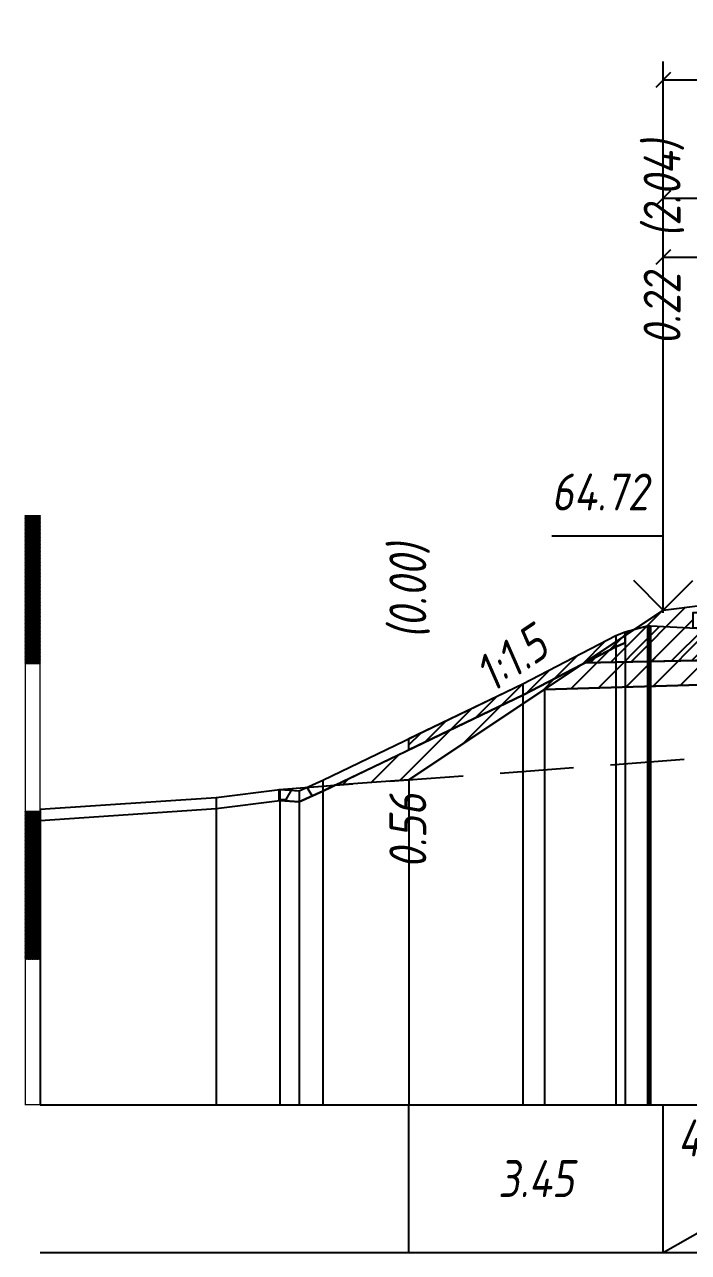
# Model space of a CAD drawing. Extents: x -717 to 1451, y -133302 to 233.
# Drawn here: x 78.9 to 123.9, y -126454 to -126370.9 of the extents above; entities that cross this region are included whole.
import ezdxf
from ezdxf.enums import TextEntityAlignment as Align

# ---------------------------------------------------------------- set-up
doc = ezdxf.new("R2010")
doc.units = 0
doc.linetypes.add('штриховая', pattern=[0.75, 0.5, -0.25])
for name, color, linetype in [('Интерполированный поперечник', 2, 'Continuous'), ('Код_514', 1, 'Continuous'), ('Контур_0', 7, 'Continuous'), ('Контур_2660', 7, 'Continuous'), ('Контур_2665', 7, 'Continuous'), ('Контур_508', 7, 'Continuous'), ('Контур_512', 7, 'Continuous'), ('Контур_513', 7, 'Continuous'), ('Красный поперечник', 1, 'Continuous'), ('Линейка абсолютных высот', 7, 'Continuous'), ('Объём_2650', 7, 'Continuous'), ('Объём_2660', 7, 'Continuous'), ('Объём_2661', 7, 'Continuous'), ('Объём_2665', 7, 'Continuous'), ('Объём_2666', 7, 'Continuous'), ('Объём_2667', 7, 'Continuous'), ('Объём_2668', 7, 'Continuous'), ('Объём_2669', 7, 'Continuous'), ('Объём_2675', 7, 'Continuous'), ('Откосы', 7, 'Continuous'), ('Отметки покрытия', 7, 'Continuous'), ('Рабочие отметки', 7, 'Continuous'), ('Рабочие отметки доп.', 7, 'Continuous'), ('Таблица', 7, 'Continuous'), ('Уклоны проезжей части', 7, 'Continuous'), ('Черный поперечник', 3, 'Continuous')]:
    doc.layers.add(name, color=color, linetype=linetype)
for name, color, linetype, true_color in [('Контур_2540', 2, 'Continuous', 0xffff00), ('Контур_2562', 3, 'Continuous', 0x00ff00), ('Контур_2570', 7, 'Continuous', 0x80ff00), ('Контур_2736', 4, 'Continuous', 0x00ffff), ('Контур_2737', 4, 'Continuous', 0x00ffff), ('Контур_2738', 4, 'Continuous', 0x00ffff), ('Контур_2739', 4, 'Continuous', 0x00ffff), ('Контур_2741', 4, 'Continuous', 0x00ffff), ('Контур_2742', 4, 'Continuous', 0x00ffff), ('Контур_2743', 4, 'Continuous', 0x00ffff), ('Контур_2744', 7, 'Continuous', 0xa4ffff), ('Контур_2745', 7, 'Continuous', 0xa4ffff), ('Контур_2747', 4, 'Continuous', 0x00ffff), ('Контур_2748', 4, 'Continuous', 0x00ffff), ('Контур_2749', 4, 'Continuous', 0x00ffff), ('Контур_2750', 4, 'Continuous', 0x00ffff), ('Контур_2751', 4, 'Continuous', 0x00ffff), ('Контур_2752', 4, 'Continuous', 0x00ffff), ('Контур_402', 7, 'Continuous', 0xff6464), ('Контур_703', 4, 'Continuous', 0x00ffff), ('Контур_705', 4, 'Continuous', 0x00ffff), ('Контур_707', 4, 'Continuous', 0x00ffff), ('Контур_720', 131, 'Continuous', 0xaaffff), ('Объём_2540', 2, 'Continuous', 0xffff00), ('Объём_2562', 3, 'Continuous', 0x00ff00), ('Объём_2563', 7, 'Continuous', 0xff8000), ('Объём_2570', 7, 'Continuous', 0x80ff00), ('Объём_2600', 7, 'Continuous', 0x808000), ('Объём_2746', 2, 'Continuous', 0xffff00)]:
    doc.layers.add(name, color=color, linetype=linetype, true_color=true_color)
doc.styles.get("Standard").update_dxf_attribs({"font": 'txt', "height": 2.5})
doc.styles.add('М', font='romand.shx', dxfattribs={"width": 0.8, "oblique": 10, "height": 2.5})
doc.dimstyles.new('ISO-25', dxfattribs={"dimtxt": 2.5, "dimasz": 2.5, "dimexe": 1.25, "dimexo": 0.625, "dimtad": 1, "dimtxsty": 'Standard', "dimcen": 2.5, "dimadec": 0, "dimazin": 0, "dimtfac": 1, "dimtmove": 0, "dimatfit": 3, "dimfxl": 1, "dimarcsym": 0})
pattern_1 = [(45.000001252, (0, 0), (-0.026516505928, 0.026516504769), []), (135.00000034, (0, 0), (-0.02651650519, -0.026516505506), [])]

# ---------------------------------------------------------------- blocks, each defined once
blk = doc.blocks.new('_Oblique')
at = {"color": 0, "linetype": 'ByBlock', "lineweight": -2}
blk.add_line((-0.5, -0.5), (0.5, 0.5), dxfattribs=at)
blk = doc.blocks.new('*D3989')
at = {"color": 0, "lineweight": -2, "transparency": 16777216}
for p, q in [((122.227, -126409.953), (122.227, -126385.372)), ((139.744, -126410.002), (139.744, -126385.372)), ((122.227, -126386.622), (139.744, -126386.622))]:
    blk.add_line(p, q, dxfattribs=at)
at = {"layer": 'Defpoints', "color": 0, "transparency": 16777216}
for p in [(139.744, -126386.622), (122.227, -126410.578), (139.744, -126410.627)]:
    blk.add_point(p, dxfattribs=at)
at = {"color": 0, "lineweight": -2, "transparency": 16777216, "rotation": 180}
blk.add_blockref('_Oblique', (122.227, -126386.622), dxfattribs=at)
at = {"color": 0, "lineweight": -2, "transparency": 16777216}
blk.add_blockref('_Oblique', (139.744, -126386.622), dxfattribs=at)
at = {"color": 0, "transparency": 16777216, "insert": (130.986, -126384.509), "char_height": 2.5, "width": 9.58333, "attachment_point": 5, "style": 'М'}
blk.add_mtext('3,50', dxfattribs=at)
blk = doc.blocks.new('*D3994')
at = {"color": 0, "lineweight": -2, "transparency": 16777216}
for p, q in [((122.227, -126410.703), (122.227, -126381.372)), ((151.744, -126409.762), (151.744, -126381.372)), ((122.227, -126382.622), (151.744, -126382.622))]:
    blk.add_line(p, q, dxfattribs=at)
at = {"layer": 'Defpoints', "color": 0, "transparency": 16777216}
for p in [(151.744, -126382.622), (151.744, -126410.387), (122.227, -126411.328)]:
    blk.add_point(p, dxfattribs=at)
at = {"color": 0, "lineweight": -2, "transparency": 16777216, "rotation": 180}
blk.add_blockref('_Oblique', (122.227, -126382.622), dxfattribs=at)
at = {"color": 0, "lineweight": -2, "transparency": 16777216}
blk.add_blockref('_Oblique', (151.744, -126382.622), dxfattribs=at)
at = {"color": 0, "transparency": 16777216, "insert": (131.202, -126380.509), "char_height": 2.5, "width": 9.58333, "attachment_point": 5, "style": 'М'}
blk.add_mtext('5,90', dxfattribs=at)
blk = doc.blocks.new('*D3995')
at = {"color": 0, "lineweight": -2, "transparency": 16777216}
for p, q in [((122.227, -126410.703), (122.227, -126373.372)), ((255.244, -126410.442), (255.244, -126373.372)), ((122.227, -126374.622), (255.244, -126374.622))]:
    blk.add_line(p, q, dxfattribs=at)
at = {"layer": 'Defpoints', "color": 0, "transparency": 16777216}
for p in [(255.244, -126374.622), (122.227, -126411.328), (255.244, -126411.067)]:
    blk.add_point(p, dxfattribs=at)
at = {"color": 0, "lineweight": -2, "transparency": 16777216, "rotation": 180}
blk.add_blockref('_Oblique', (122.227, -126374.622), dxfattribs=at)
at = {"color": 0, "lineweight": -2, "transparency": 16777216}
blk.add_blockref('_Oblique', (255.244, -126374.622), dxfattribs=at)
at = {"color": 0, "transparency": 16777216, "insert": (188.736, -126372.509), "char_height": 2.5, "width": 12.08333, "attachment_point": 5, "style": 'М'}
blk.add_mtext('26,60', dxfattribs=at)

msp = doc.modelspace()

# ---------------------------------------------------------------- hatches: boundary and pattern name
at = {"layer": 'Линейка абсолютных высот'}
h = msp.add_hatch(dxfattribs=at)
h.set_pattern_fill('ANSI37', scale=0.3, style=0)
h.set_pattern_definition(pattern_1)
h.paths.add_polyline_path([(80, -126414.134), (80, -126404.134), (79, -126404.134), (79, -126414.134)])
h = msp.add_hatch(dxfattribs=at)
h.set_pattern_fill('ANSI37', scale=0.3, style=0)
h.set_pattern_definition(pattern_1)
h.paths.add_polyline_path([(80, -126434.134), (80, -126424.134), (79, -126424.134), (79, -126434.134)])
at = {"layer": 'Объём_2563'}
h = msp.add_hatch(dxfattribs=at)
h.set_pattern_fill('ANSI31', color=256, scale=0.3)
h.paths.add_polyline_path([(138.244, -126412.745), (137.325, -126413.663), (116.893, -126414.072), (122.227, -126410.515), (124.727, -126410.206), (124.727, -126410.706), (124.227, -126410.706), (124.227, -126411.706), (125.627, -126411.706), (125.627, -126411.138), (134.623, -126410.96), (134.623, -126411.5), (136.023, -126411.5), (136.023, -126410.878), (138.844, -126410.752), (138.845, -126411.565), (138.345, -126411.566), (138.346, -126412.566), (139.744, -126412.565), (139.744, -126412.715)])
h.paths.add_polyline_path([(250.745, -126410.825), (255.244, -126411.005), (255.244, -126413.915), (250.662, -126413.823), (249.744, -126412.905), (248.244, -126412.875), (248.244, -126411.478), (250.749, -126411.478)])
at = {"layer": 'Объём_2570'}
h = msp.add_hatch(dxfattribs=at)
h.set_pattern_fill('ANSI31', color=256, scale=0.2)
h.paths.add_polyline_path([(119.655, -126412.734), (119.009, -126412.989), (112.704, -126416.261), (105, -126419.963), (105, -126419.213), (112.704, -126415.511), (119.009, -126412.239), (119.655, -126411.984)])
at = {"layer": 'Объём_2600'}
h = msp.add_hatch(dxfattribs=at)
h.set_pattern_fill('ANSI31', color=6, scale=0.4)
h.paths.add_polyline_path([(121.154, -126411.571), (121.302, -126411.582), (121.357, -126411.577), (134.232, -126412.223), (134.732, -126412.973), (139.744, -126412.848), (139.744, -126415.117), (114.174, -126415.884), (105, -126422), (99.983, -126422.374), (112.704, -126416.261), (119.009, -126412.989), (119.655, -126412.734), (119.655, -126411.984)])
h.paths.add_polyline_path([(255.244, -126410.805), (255.244, -126415.567), (233.679, -126414.92), (233.679, -126410.731), (234.179, -126409.958), (238.644, -126409.849), (258.507, -126409.535), (259.515, -126409.544), (260.07, -126409.601), (266.228, -126409.987)])
h = msp.add_hatch(dxfattribs=at)
h.set_pattern_fill('HONEY', color=5, scale=0.3)
h.paths.add_polyline_path([(99.162, -126422.768), (97.551, -126423.502), (96.242, -126423.397), (96.212, -126423.401), (96.212, -126422.655), (99.983, -126422.374)])

# ---------------------------------------------------------------- linework, layer by layer
at = {"layer": 'Интерполированный поперечник', "linetype": 'штриховая', "ltscale": 10, "flags": 128}
msp.add_lwpolyline([(96.212, -126422.655), (266.228, -126409.987)], dxfattribs=at)
at = {"layer": 'Код_514'}
for p, q in [((105, -126454), (105, -126444)), ((122.227, -126454), (122.227, -126444)), ((122.227, -126454), (139.744, -126444))]:
    msp.add_line(p, q, dxfattribs=at)
at = {"layer": 'Контур_0', "flags": 128}
for points in [[(122.227, -126410.515), (105, -126422), (105, -126422), (105, -126422), (105, -126422), (105, -126422), (105, -126422), (105, -126422), (105, -126422), (105, -126422), (105, -126422), (105, -126422), (105, -126422), (105, -126422), (105, -126422), (105, -126422)], [(122.227, -126410.515), (105, -126422), (105, -126422), (105, -126422), (105, -126422), (105, -126422), (105, -126422), (105, -126422), (105, -126422), (105, -126422), (105, -126422), (105, -126422), (105, -126422), (105, -126422), (105, -126422), (105, -126422), (105, -126422), (105, -126422), (105, -126422), (105, -126422), (105, -126422), (105, -126422), (105, -126422), (105, -126422), (105, -126422), (105, -126422), (105, -126422), (105, -126422), (105, -126422), (105, -126422)]]:
    msp.add_lwpolyline(points, dxfattribs=at)
at = {"layer": 'Контур_0', "color": 250, "flags": 128}
msp.add_lwpolyline([(116.893, -126414.072), (137.325, -126413.663), (138.244, -126412.745), (139.744, -126412.715)], dxfattribs=at)
at = {"layer": 'Контур_2540', "flags": 128}
msp.add_lwpolyline([(139.744, -126415.117), (114.174, -126415.884), (116.893, -126414.072), (139.744, -126413.615), (139.744, -126415.117), (139.744, -126415.117)], dxfattribs=at)
at = {"layer": 'Контур_2562', "flags": 128}
msp.add_lwpolyline([(122.227, -126410.515), (122.227, -126410.515), (122.227, -126410.515), (122.227, -126410.515), (122.227, -126410.515)], dxfattribs=at)
at = {"layer": 'Контур_2570', "flags": 128}
msp.add_lwpolyline([(80, -126424.75), (91.926, -126423.947), (96.242, -126423.397), (97.551, -126423.502), (97.551, -126423.502), (99.162, -126422.768), (112.704, -126416.261), (119.009, -126412.989), (119.655, -126412.734), (119.655, -126411.984), (121.154, -126411.571), (121.302, -126411.582), (121.357, -126411.577), (134.232, -126412.223), (134.732, -126412.973), (164.41, -126412.233), (174.271, -126412.06), (186.107, -126411.857), (189.994, -126411.769), (217.993, -126411.132)], dxfattribs=at)
at = {"layer": 'Контур_2660', "flags": 128}
msp.add_lwpolyline([(114.174, -126415.884), (139.744, -126415.117)], dxfattribs=at)
at = {"layer": 'Контур_2665', "flags": 128}
msp.add_lwpolyline([(122.227, -126410.515), (122.227, -126410.515)], dxfattribs=at)
at = {"layer": 'Контур_2736', "flags": 128}
msp.add_lwpolyline([(122.227, -126410.515), (105, -126422)], dxfattribs=at)
at = {"layer": 'Контур_2737', "flags": 128}
msp.add_lwpolyline([(105, -126422), (105, -126422)], dxfattribs=at)
at = {"layer": 'Контур_2738', "flags": 128}
msp.add_lwpolyline([(105, -126422), (105, -126422)], dxfattribs=at)
at = {"layer": 'Контур_2739', "flags": 128}
msp.add_lwpolyline([(105, -126422), (105, -126422)], dxfattribs=at)
at = {"layer": 'Контур_2741', "flags": 128}
msp.add_lwpolyline([(105, -126422), (105, -126422)], dxfattribs=at)
at = {"layer": 'Контур_2742', "flags": 128}
msp.add_lwpolyline([(105, -126422), (105, -126422)], dxfattribs=at)
at = {"layer": 'Контур_2743', "flags": 128}
msp.add_lwpolyline([(105, -126422), (105, -126422)], dxfattribs=at)
at = {"layer": 'Контур_2744', "flags": 128}
msp.add_lwpolyline([(105, -126422), (105, -126422)], dxfattribs=at)
msp.add_lwpolyline([(105, -126422), (105, -126422)], dxfattribs=at)
msp.add_lwpolyline([(105, -126422), (105, -126422)], dxfattribs=at)
msp.add_lwpolyline([(105, -126422), (105, -126422)], dxfattribs=at)
msp.add_lwpolyline([(105, -126422), (105, -126422)], dxfattribs=at)
msp.add_lwpolyline([(105, -126422), (105, -126422)], dxfattribs=at)
at = {"layer": 'Контур_2745', "flags": 128}
msp.add_lwpolyline([(105, -126422), (105, -126422)], dxfattribs=at)
msp.add_lwpolyline([(105, -126422), (105, -126422)], dxfattribs=at)
msp.add_lwpolyline([(105, -126422), (105, -126422)], dxfattribs=at)
msp.add_lwpolyline([(105, -126422), (105, -126422)], dxfattribs=at)
msp.add_lwpolyline([(105, -126422), (105, -126422)], dxfattribs=at)
msp.add_lwpolyline([(105, -126422), (105, -126422)], dxfattribs=at)
at = {"layer": 'Контур_2747', "flags": 128}
msp.add_lwpolyline([(105, -126422), (105, -126422)], dxfattribs=at)
at = {"layer": 'Контур_2748', "flags": 128}
msp.add_lwpolyline([(105, -126422), (105, -126422)], dxfattribs=at)
at = {"layer": 'Контур_2749', "flags": 128}
msp.add_lwpolyline([(105, -126422), (105, -126422)], dxfattribs=at)
at = {"layer": 'Контур_2750', "flags": 128}
msp.add_lwpolyline([(105, -126422), (105, -126422)], dxfattribs=at)
at = {"layer": 'Контур_2751', "flags": 128}
msp.add_lwpolyline([(105, -126422), (105, -126422)], dxfattribs=at)
at = {"layer": 'Контур_2752', "flags": 128}
msp.add_lwpolyline([(105, -126422), (105, -126422)], dxfattribs=at)
at = {"layer": 'Контур_402', "flags": 128}
msp.add_lwpolyline([(114.174, -126415.884), (139.744, -126415.117), (139.744, -126412.848), (146.521, -126412.679), (156.618, -126412.477), (156.618, -126412.427), (179.074, -126411.978), (179.074, -126412.028), (189.994, -126411.81), (189.994, -126411.769), (190.211, -126411.764), (191.381, -126411.787), (191.381, -126411.737), (225.943, -126412.429), (225.943, -126410.279), (228.244, -126410.325), (233.679, -126410.433), (233.679, -126414.92), (255.244, -126415.567)], dxfattribs=at)
at = {"layer": 'Контур_508', "flags": 128}
msp.add_lwpolyline([(105, -126422), (114.174, -126415.884), (139.744, -126415.117), (139.744, -126412.848), (146.521, -126412.679), (156.618, -126412.477), (156.618, -126412.427), (179.074, -126411.978), (179.074, -126412.028), (189.994, -126411.81), (189.994, -126411.769), (190.211, -126411.764), (191.381, -126411.787), (191.381, -126411.737), (225.943, -126412.429), (225.943, -126410.279), (228.244, -126410.325), (233.679, -126410.433), (233.679, -126414.92), (255.244, -126415.567)], dxfattribs=at)
at = {"layer": 'Контур_512', "flags": 128}
msp.add_lwpolyline([(105, -126422), (114.174, -126415.884), (139.744, -126415.117)], dxfattribs=at)
at = {"layer": 'Контур_513', "flags": 128}
msp.add_lwpolyline([(105, -126422), (114.174, -126415.884), (139.744, -126415.117), (139.744, -126412.848), (146.521, -126412.679), (156.618, -126412.477), (156.618, -126412.427), (179.074, -126411.978), (179.074, -126412.028), (189.994, -126411.81), (189.994, -126411.769), (190.211, -126411.764), (191.381, -126411.787), (191.381, -126411.737), (225.943, -126412.429), (225.943, -126410.279), (228.244, -126410.325), (233.679, -126410.433), (233.679, -126414.92), (255.244, -126415.567)], dxfattribs=at)
at = {"layer": 'Контур_703', "flags": 128}
for points in [[(122.227, -126410.515), (105, -126422)], [(105, -126422), (105, -126422)]]:
    msp.add_lwpolyline(points, dxfattribs=at)
at = {"layer": 'Контур_705', "flags": 128}
msp.add_lwpolyline([(105, -126422), (105, -126422)], dxfattribs=at)
at = {"layer": 'Контур_707', "flags": 128}
msp.add_lwpolyline([(105, -126422), (105, -126422)], dxfattribs=at)
at = {"layer": 'Контур_720', "flags": 128}
msp.add_lwpolyline([(105, -126422), (105, -126422)], dxfattribs=at)
at = {"layer": 'Красный поперечник'}
for p, q in [((105, -126422), (122.227, -126410.515)), ((114.174, -126415.884), (114.174, -126444)), ((105, -126422), (105, -126444))]:
    msp.add_line(p, q, dxfattribs=at)
at = {"layer": 'Линейка абсолютных высот', "color": 7, "const_width": 0.1, "flags": 128}
for points in [[(80, -126414.134), (80, -126404.134), (79, -126404.134), (79, -126414.134), (80, -126414.134)], [(80, -126424.134), (80, -126414.134), (79, -126414.134), (79, -126424.134), (80, -126424.134)], [(80, -126434.134), (80, -126424.134), (79, -126424.134), (79, -126434.134), (80, -126434.134)], [(80, -126444), (80, -126434.134), (79, -126434.134), (79, -126444), (80, -126444)]]:
    msp.add_lwpolyline(points, dxfattribs=at)
at = {"layer": 'Объём_2540', "flags": 128}
msp.add_lwpolyline([(139.744, -126415.117), (114.174, -126415.884), (116.893, -126414.072), (139.744, -126413.615), (139.744, -126415.117), (139.744, -126415.117)], dxfattribs=at)
msp.add_lwpolyline([(139.744, -126415.117), (114.174, -126415.884), (116.893, -126414.072), (139.744, -126413.615), (139.744, -126415.117), (139.744, -126415.117)], dxfattribs=at)
at = {"layer": 'Объём_2562', "flags": 128}
msp.add_lwpolyline([(122.227, -126410.515), (122.227, -126410.515), (122.227, -126410.515), (122.227, -126410.515), (122.227, -126410.515)], dxfattribs=at)
msp.add_lwpolyline([(122.227, -126410.515), (122.227, -126410.515), (122.227, -126410.515), (122.227, -126410.515), (122.227, -126410.515)], dxfattribs=at)
at = {"layer": 'Объём_2563', "color": 250, "flags": 128}
msp.add_lwpolyline([(138.244, -126412.745), (137.325, -126413.663), (116.893, -126414.072), (122.227, -126410.515), (124.727, -126410.206), (124.727, -126410.706), (124.227, -126410.706), (124.227, -126411.706), (125.627, -126411.706), (125.627, -126411.138), (134.623, -126410.96), (134.623, -126411.5), (136.023, -126411.5), (136.023, -126410.878), (138.844, -126410.752), (138.845, -126411.565), (138.345, -126411.566), (138.346, -126412.566), (139.744, -126412.565), (139.744, -126412.715), (138.244, -126412.745), (138.244, -126412.745)], dxfattribs=at)
at = {"layer": 'Объём_2570', "flags": 128}
msp.add_lwpolyline([(119.655, -126412.734), (119.009, -126412.989), (112.704, -126416.261), (105, -126419.963), (105, -126419.213), (112.704, -126415.511), (119.009, -126412.239), (119.655, -126411.984), (119.655, -126412.734), (119.655, -126412.734)], dxfattribs=at)
msp.add_lwpolyline([(119.655, -126412.734), (119.009, -126412.989), (112.704, -126416.261), (105, -126419.963), (105, -126419.213), (112.704, -126415.511), (119.009, -126412.239), (119.655, -126411.984), (119.655, -126412.734), (119.655, -126412.734)], dxfattribs=at)
at = {"layer": 'Объём_2600', "flags": 128}
msp.add_lwpolyline([(99.162, -126422.768), (97.551, -126423.502), (96.242, -126423.397), (96.212, -126423.401), (96.212, -126422.655), (99.983, -126422.374), (99.162, -126422.768), (99.162, -126422.768)], dxfattribs=at)
msp.add_lwpolyline([(99.162, -126422.768), (97.551, -126423.502), (96.242, -126423.397), (96.212, -126423.401), (96.212, -126422.655), (99.983, -126422.374), (99.162, -126422.768), (99.162, -126422.768)], dxfattribs=at)
at = {"layer": 'Объём_2650', "flags": 128}
msp.add_lwpolyline([(121.154, -126411.571), (121.302, -126411.582), (121.357, -126411.577), (134.232, -126412.223), (134.732, -126412.973), (139.744, -126412.848), (139.744, -126415.117), (114.174, -126415.884), (105, -126422), (99.983, -126422.374), (112.704, -126416.261), (119.009, -126412.989), (119.655, -126412.734), (119.655, -126411.984), (121.154, -126411.571), (121.154, -126411.571)], dxfattribs=at)
at = {"layer": 'Объём_2650', "color": 6, "flags": 128}
msp.add_lwpolyline([(121.154, -126411.571), (121.302, -126411.582), (121.357, -126411.577), (134.232, -126412.223), (134.732, -126412.973), (139.744, -126412.848), (139.744, -126415.117), (114.174, -126415.884), (105, -126422), (99.983, -126422.374), (112.704, -126416.261), (119.009, -126412.989), (119.655, -126412.734), (119.655, -126411.984), (121.154, -126411.571), (121.154, -126411.571)], dxfattribs=at)
at = {"layer": 'Объём_2660', "flags": 128}
msp.add_lwpolyline([(114.174, -126415.884), (139.744, -126415.117)], dxfattribs=at)
msp.add_lwpolyline([(114.174, -126415.884), (139.744, -126415.117)], dxfattribs=at)
at = {"layer": 'Объём_2661', "flags": 128}
msp.add_lwpolyline([(122.227, -126410.515), (105, -126422)], dxfattribs=at)
msp.add_lwpolyline([(122.227, -126410.515), (105, -126422)], dxfattribs=at)
at = {"layer": 'Объём_2665', "flags": 128}
msp.add_lwpolyline([(122.227, -126410.515), (122.227, -126410.515)], dxfattribs=at)
msp.add_lwpolyline([(122.227, -126410.515), (122.227, -126410.515)], dxfattribs=at)
at = {"layer": 'Объём_2666', "flags": 128}
msp.add_lwpolyline([(122.227, -126410.515), (105, -126422)], dxfattribs=at)
msp.add_lwpolyline([(122.227, -126410.515), (105, -126422)], dxfattribs=at)
at = {"layer": 'Объём_2667', "flags": 128}
msp.add_lwpolyline([(105, -126422), (105, -126422)], dxfattribs=at)
msp.add_lwpolyline([(105, -126422), (105, -126422)], dxfattribs=at)
msp.add_lwpolyline([(105, -126422), (105, -126422)], dxfattribs=at)
msp.add_lwpolyline([(105, -126422), (105, -126422)], dxfattribs=at)
at = {"layer": 'Объём_2668', "flags": 128}
msp.add_lwpolyline([(105, -126422), (105, -126422)], dxfattribs=at)
msp.add_lwpolyline([(105, -126422), (105, -126422)], dxfattribs=at)
msp.add_lwpolyline([(105, -126422), (105, -126422)], dxfattribs=at)
msp.add_lwpolyline([(105, -126422), (105, -126422)], dxfattribs=at)
at = {"layer": 'Объём_2669', "flags": 128}
msp.add_lwpolyline([(105, -126422), (105, -126422)], dxfattribs=at)
msp.add_lwpolyline([(105, -126422), (105, -126422)], dxfattribs=at)
msp.add_lwpolyline([(105, -126422), (105, -126422)], dxfattribs=at)
msp.add_lwpolyline([(105, -126422), (105, -126422)], dxfattribs=at)
at = {"layer": 'Объём_2675', "flags": 128}
msp.add_lwpolyline([(105, -126422), (105, -126422)], dxfattribs=at)
msp.add_lwpolyline([(105, -126422), (105, -126422)], dxfattribs=at)
msp.add_lwpolyline([(105, -126422), (105, -126422)], dxfattribs=at)
msp.add_lwpolyline([(105, -126422), (105, -126422)], dxfattribs=at)
msp.add_lwpolyline([(105, -126422), (105, -126422)], dxfattribs=at)
msp.add_lwpolyline([(105, -126422), (105, -126422)], dxfattribs=at)
msp.add_lwpolyline([(105, -126422), (105, -126422)], dxfattribs=at)
msp.add_lwpolyline([(105, -126422), (105, -126422)], dxfattribs=at)
msp.add_lwpolyline([(105, -126422), (105, -126422)], dxfattribs=at)
msp.add_lwpolyline([(105, -126422), (105, -126422)], dxfattribs=at)
msp.add_lwpolyline([(105, -126422), (105, -126422)], dxfattribs=at)
msp.add_lwpolyline([(105, -126422), (105, -126422)], dxfattribs=at)
msp.add_lwpolyline([(105, -126422), (105, -126422)], dxfattribs=at)
msp.add_lwpolyline([(105, -126422), (105, -126422)], dxfattribs=at)
msp.add_lwpolyline([(105, -126422), (105, -126422)], dxfattribs=at)
msp.add_lwpolyline([(105, -126422), (105, -126422)], dxfattribs=at)
msp.add_lwpolyline([(105, -126422), (105, -126422)], dxfattribs=at)
msp.add_lwpolyline([(105, -126422), (105, -126422)], dxfattribs=at)
msp.add_lwpolyline([(105, -126422), (105, -126422)], dxfattribs=at)
msp.add_lwpolyline([(105, -126422), (105, -126422)], dxfattribs=at)
msp.add_lwpolyline([(105, -126422), (105, -126422)], dxfattribs=at)
msp.add_lwpolyline([(105, -126422), (105, -126422)], dxfattribs=at)
msp.add_lwpolyline([(105, -126422), (105, -126422)], dxfattribs=at)
msp.add_lwpolyline([(105, -126422), (105, -126422)], dxfattribs=at)
at = {"layer": 'Объём_2746', "flags": 128}
msp.add_lwpolyline([(119.009, -126412.989), (119.655, -126412.734), (119.655, -126412.23), (120.285, -126411.81), (121.154, -126411.571), (121.302, -126411.582), (121.357, -126411.577), (134.232, -126412.223), (134.732, -126412.973), (134.732, -126415.268), (114.174, -126415.884), (116.784, -126414.144), (119.009, -126412.989), (119.009, -126412.989)], dxfattribs=at)
msp.add_lwpolyline([(119.009, -126412.989), (119.655, -126412.734), (119.655, -126412.23), (120.285, -126411.81), (121.154, -126411.571), (121.302, -126411.582), (121.357, -126411.577), (134.232, -126412.223), (134.732, -126412.973), (134.732, -126415.268), (114.174, -126415.884), (116.784, -126414.144), (119.009, -126412.989), (119.009, -126412.989)], dxfattribs=at)
at = {"layer": 'Отметки покрытия', "color": 1}
for p, q in [((122.227, -126405.515), (114.677, -126405.515)), ((122.227, -126410.515), (122.227, -126405.515)), ((122.227, -126410.515), (120.227, -126408.515)), ((122.227, -126410.515), (124.227, -126408.515))]:
    msp.add_line(p, q, dxfattribs=at)
at = {"layer": 'Таблица'}
for p, q in [((80, -126444), (280.244, -126444)), ((80, -126454), (280.244, -126454))]:
    msp.add_line(p, q, dxfattribs=at)
at = {"layer": 'Черный поперечник', "color": 7}
for p, q in [((119.655, -126411.984), (119.655, -126444)), ((121.154, -126411.571), (121.154, -126444)), ((121.302, -126411.582), (121.302, -126444)), ((121.357, -126411.577), (121.357, -126444)), ((119.009, -126412.239), (119.009, -126444)), ((112.704, -126415.511), (112.704, -126444)), ((99.162, -126422.018), (99.162, -126444)), ((96.242, -126422.647), (96.242, -126444)), ((97.551, -126422.752), (97.551, -126444)), ((91.926, -126423.197), (91.926, -126444)), ((80, -126424), (80, -126444))]:
    msp.add_line(p, q, dxfattribs=at)
at = {"layer": 'Черный поперечник', "flags": 128}
msp.add_lwpolyline([(80, -126424), (91.926, -126423.197), (96.242, -126422.647), (97.551, -126422.752), (99.162, -126422.018), (112.704, -126415.511), (119.009, -126412.239), (119.655, -126411.984), (121.154, -126411.571), (121.302, -126411.582), (121.357, -126411.577), (134.232, -126412.223), (134.732, -126412.973), (164.41, -126412.233), (174.271, -126412.06), (186.107, -126411.857), (189.994, -126411.769), (217.993, -126411.132)], dxfattribs=at)

# ---------------------------------------------------------------- texts
at = {"layer": 'Код_514', "style": 'М', "oblique": 10, "width": 0.8}
msp.add_text('40.00', height=2.5, dxfattribs=at).set_placement((123.227, -126445), align=Align.TOP_LEFT)
msp.add_text('3.45', height=2.5, dxfattribs=at).set_placement((113.614, -126449), align=Align.MIDDLE_CENTER)
at = {"layer": 'Откосы', "color": 1, "style": 'М', "oblique": 10, "width": 0.8}
msp.add_text('1:1.5', height=2.5, rotation=33.69007, dxfattribs=at).set_placement((113.059, -126415.426), align=Align.BOTTOM_CENTER)
at = {"layer": 'Отметки покрытия', "color": 1, "style": 'М', "oblique": 10, "width": 0.8}
msp.add_text('64.72', height=2.5, dxfattribs=at).set_placement((121.227, -126404.515), align=Align.BOTTOM_RIGHT)
at = {"layer": 'Рабочие отметки', "color": 1, "style": 'М', "oblique": 10, "width": 0.8}
msp.add_text('0.22', height=2.5, rotation=90, dxfattribs=at).set_placement((122.149, -126392.565), align=Align.MIDDLE_LEFT)
msp.add_text('0.56', height=2.5, rotation=90, dxfattribs=at).set_placement((104.922, -126422.931), align=Align.MIDDLE_RIGHT)
at = {"layer": 'Рабочие отметки доп.', "color": 1, "style": 'М', "oblique": 10, "width": 0.8}
for s, p in [('(2.04)', (122.149, -126385.265)), ('(0.00)', (104.922, -126412.431))]:
    msp.add_text(s, height=2.5, rotation=90, dxfattribs=at).set_placement(p, align=Align.MIDDLE_LEFT)
at = {"layer": 'Уклоны проезжей части', "color": 1, "style": 'М', "oblique": 10, "width": 0.8}
msp.add_text('1:1.5', height=2.5, rotation=33.69007, dxfattribs=at).set_placement((113.059, -126415.426), align=Align.BOTTOM_CENTER)

# ---------------------------------------------------------------- dimensions: what is measured, and where the dimension line sits
at = {"color": 5}
for base, p1, p2, picture, middle in [((255.244, -126374.622), (122.227, -126411.328), (255.244, -126411.067), '*D3995', (188.736, -126372.509)), ((139.744, -126386.622), (122.227, -126410.578), (139.744, -126410.627), '*D3989', (130.986, -126384.509))]:
    dim = msp.add_linear_dim(base=base, p1=p1, p2=p2, angle=180, dimstyle='ISO-25', override={"dimasz": 1, "dimlfac": 0.2, "dimzin": 0, "dimtxsty": 'М', "dimblk1": 'Oblique', "dimblk2": 'Oblique', "dimsah": 1}, dxfattribs=at)
    dim.commit()
    dim.dimension.update_dxf_attribs({"geometry": picture, "text_midpoint": middle})
dim = msp.add_linear_dim(base=(151.744, -126382.622), p1=(122.227, -126411.328), p2=(151.744, -126410.387), angle=180, dimstyle='ISO-25', override={"dimasz": 1, "dimlfac": 0.2, "dimzin": 0, "dimtxsty": 'М', "dimblk1": 'Oblique', "dimblk2": 'Oblique', "dimsah": 1}, dxfattribs=at)
dim.commit()
dim.dimension.update_dxf_attribs({"geometry": '*D3994', "text_midpoint": (131.202, -126382.622), "dimtype": 160})

doc.saveas('drawing.dxf')
